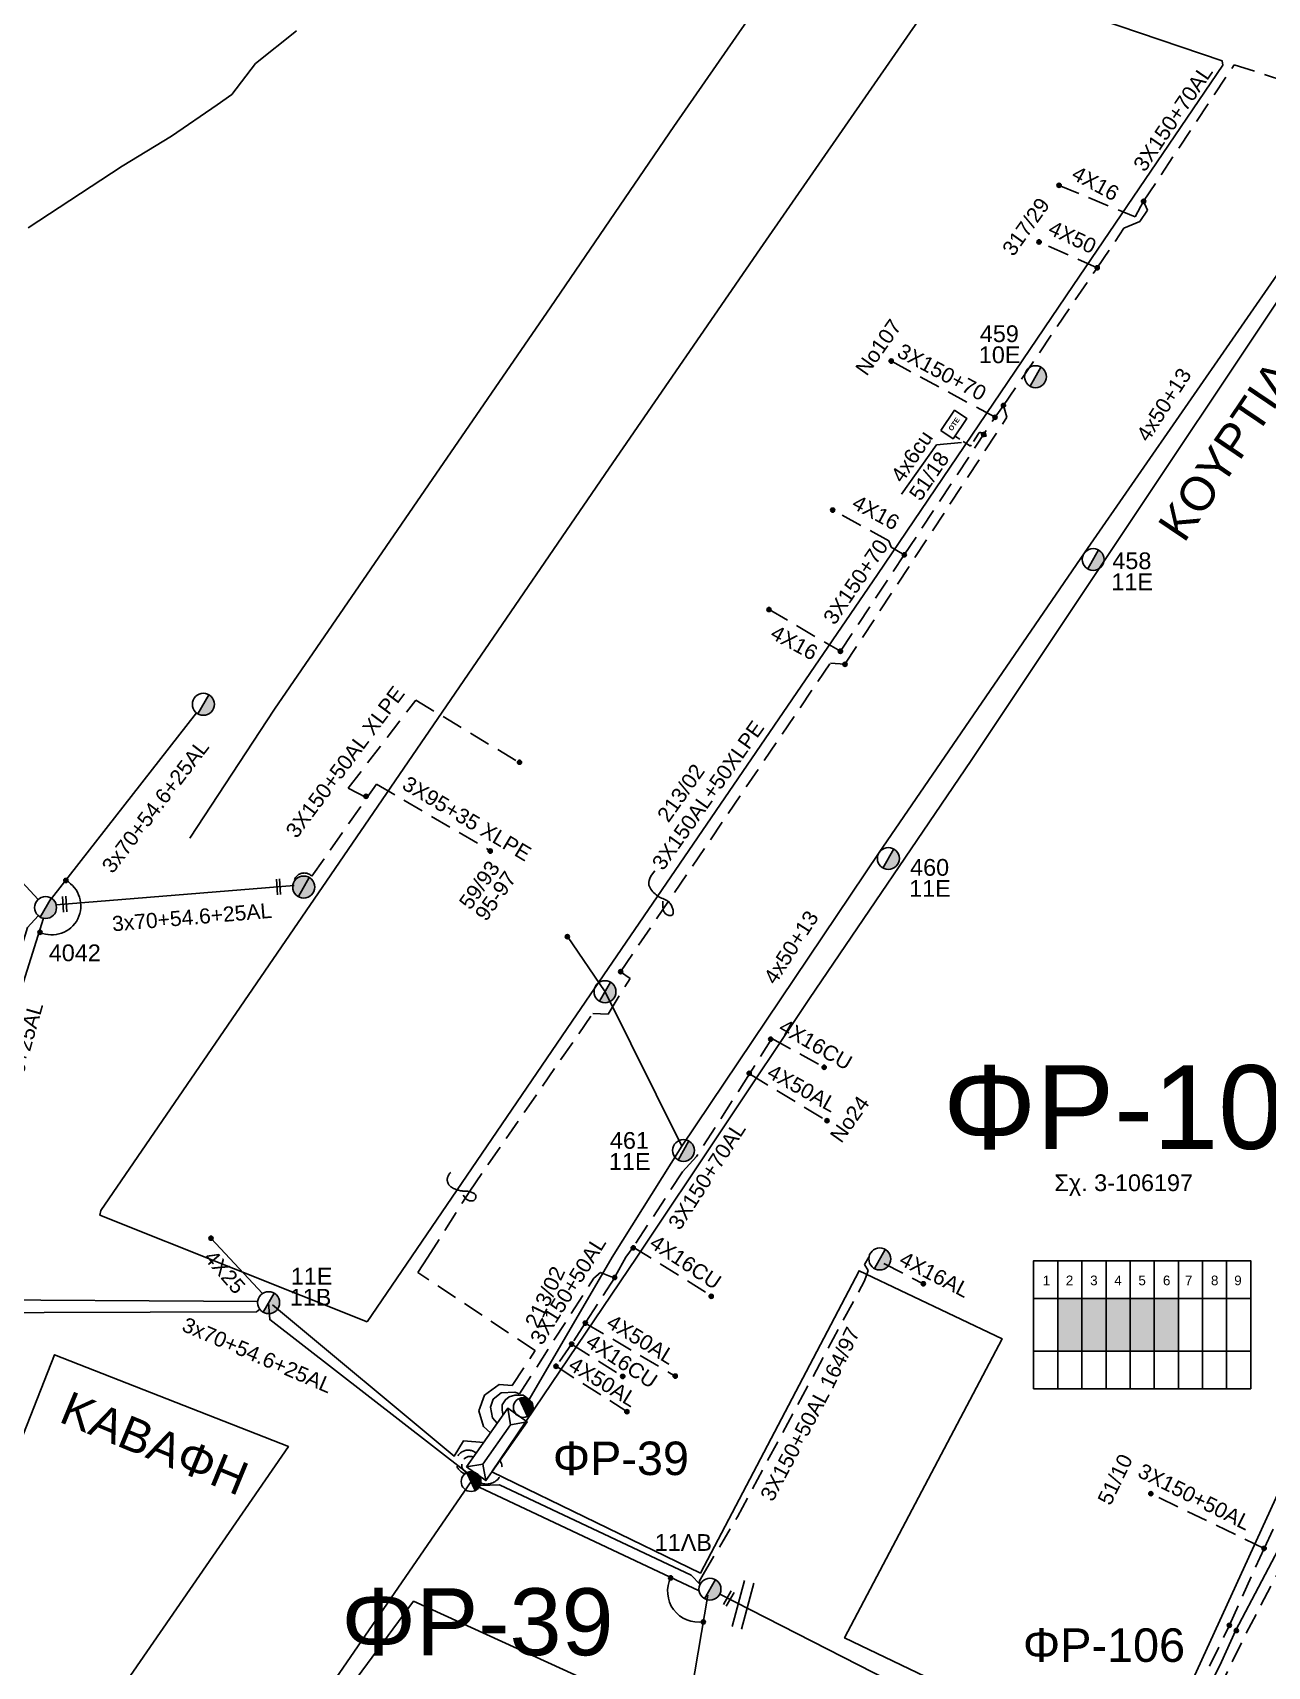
# Model space of a CAD drawing. Header units: millimetres. Extents: x 766 to 1726, y 225 to 629.
# Drawn here: x 989.5 to 1063.2, y 302 to 399.6 of the extents above; entities that cross this region are included whole.
import ezdxf
from ezdxf.enums import TextEntityAlignment as Align

# ---------------------------------------------------------------- set-up
doc = ezdxf.new("R2010")
doc.units = ezdxf.units.MM
doc.linetypes.add('DASHED', pattern=[19.05, 12.7, -6.35])
for name, color, linetype in [('Pillar OTE', 7, 'Continuous'), ('Άγνωστα', 7, 'Continuous'), ('Ασφαλειοκιβώτια Χ.Τ 9 αναχωρήσεων', 7, 'Continuous'), ('Γέφυρες Εναέριου Δικτύου', 7, 'Continuous'), ('Γυμνά εναέρια ΧΤ (3Φ)   4x16CU', 7, 'Continuous'), ('Γυμνά εναέρια ΧΤ (3Φ)   4x50AL', 7, 'Continuous'), ('Γυμνά εναέρια ΧΤ και ΦΟΠ (3Φ)   4x50+16AL', 7, 'Continuous'), ('Εναέρια παροχή ΧΤ 4x16', 7, 'SYN_LINE'), ('Επιγραφές - Σχήματα', 7, 'Continuous'), ('Καλώδια ΧΤ   3x150+50AL', 7, 'DASHED'), ('Καλώδια ΧΤ   3x150+70AL', 7, 'DASHED'), ('Καλώδια ΧΤ   3x150AL+50XLPE', 7, 'DASHED'), ('Καλώδια ΧΤ   3x95+35 XLPE', 7, 'DASHED'), ('Καλώδια ΧΤ   4x25CU', 7, 'DASHED'), ('Καλώδια ΧΤ   4x50AL', 7, 'DASHED'), ('Μηχανική τομή', 7, 'Continuous'), ('Στύλος Ξύλινος', 7, 'Continuous'), ('Στύλος Ξύλινος @ 1', 7, 'Continuous'), ('Στύλος ΦΜ', 7, 'Continuous'), ('Στύλος ΦΜ @ 1', 7, 'Continuous'), ('Συνδέσεις', 7, 'Continuous'), ('Συνεστραμμένα ΧΤ   3x70+54.6+25 AL', 7, 'SYN_LINE'), ('Τομή', 7, 'Continuous'), ('Υποσταθμός εναέριος 2 στύλων', 7, 'Continuous'), ('Υποσταθμός πόλεως', 7, 'Continuous'), ('Υπόβαθρο ΔΕΗ', 7, 'Continuous'), ('Υπόγεια καλώδια Δικτύου ΧΤ και Παρ. ΧΤ - 3X150+70 AL', 7, 'DASHED'), ('Υπόγεια καλώδια Παροχών ΧΤ   4x16AL', 7, 'DASHED'), ('Υπόγεια καλώδια Παροχών ΧΤ   4x16CU', 7, 'DASHED'), ('Υπόγεια καλώδια Παροχών ΧΤ   4x50AL', 7, 'DASHED'), ('Υπόγεια καλώδια Παροχών ΧΤ   4x6', 7, 'DASHED')]:
    doc.layers.add(name, color=color, linetype=linetype)
doc.styles.get("Standard").update_dxf_attribs({"font": 'arial.ttf'})
doc.linetypes.add('SYN_LINE', pattern='A,0.5,-0.0001,["/\\/\\/\\/",Standard,S=0.1,R=0,X=0,Y=-0.05],-0.25', length=0.7501)
doc.dimstyles.new('ISO-25', dxfattribs={"dimtxt": 2.5, "dimasz": 2.5, "dimexe": 1.25, "dimexo": 0.625, "dimtad": 1, "dimtxsty": 'Standard', "dimcen": 2.5, "dimadec": 0, "dimazin": 0, "dimtfac": 1, "dimtmove": 0, "dimatfit": 3, "dimfxl": 1, "dimarcsym": 0})

# ---------------------------------------------------------------- blocks, each defined once
blk = doc.blocks.new('ΥΠΑΡΧΩΝ ΤΣΙΜΕΝΤΕΝΙΟΣ ΣΤΥΛΟΣ')
at = {"layer": 'Στύλος ΦΜ'}
blk.add_hatch(color=256, dxfattribs=at).paths.add_polyline_path([(-1.29, -2.28, 0.574793), (2.62, 0, 0.268822), (1.3, 2.27)])
blk.add_line((-1.29, -2.28), (1.3, 2.27), dxfattribs=at)
blk.add_circle((0, 0), 2.62, dxfattribs=at)
at = {"layer": 'Στύλος ΦΜ', "flags": 4}
for tag, p in [('ΑΡΙΘΜΟΣ', (-4.68, 8.05)), ('ΤΥΠΟΣ', (-4.91, 3.03))]:
    blk.add_attdef(tag, p, '', height=4, dxfattribs=at)
blk = doc.blocks.new('_ΣΥΝΔΕΣΗ')
at = {"layer": 'Συνδέσεις', "linetype": 'SYN_LINE', "ltscale": 40}
blk.add_hatch(color=256, dxfattribs=at).paths.add_polyline_path([(0.5, -0.01, 1), (-0.5, -0.01, 1)])
at = {"layer": 'Συνδέσεις'}
blk.add_circle((0, -0.01), 0.5, dxfattribs=at)
blk = doc.blocks.new('ΥΠΑΡΧΩΝ ΞΥΛΙΝΟΣ ΣΤΥΛΟΣ')
at = {"layer": 'Στύλος Ξύλινος'}
h = blk.add_hatch(color=256, dxfattribs=at)
h.paths.add_polyline_path([(-2.62, 0, 0.270008), (-1.29, -2.28), (1.3, 2.27, 0.576266)])
h.paths.add_polyline_path([(-1.29, -2.28, 0.574793), (2.62, 0, 0.268822), (1.3, 2.27)])
blk.add_line((-1.29, -2.28), (1.3, 2.27), dxfattribs=at)
blk.add_circle((0, 0), 2.62, dxfattribs=at)
at = {"layer": 'Στύλος Ξύλινος', "flags": 4}
for tag, p in [('ΑΡΙΘΜΟΣ', (-4.91, 8.6)), ('ΤΥΠΟΣ', (-4.85, 3.39))]:
    blk.add_attdef(tag, p, '', height=4, dxfattribs=at)
blk = doc.blocks.new('ΜΗΧΑΝΙΚΗ ΤΟΜΗ')
at = {"layer": 'Μηχανική τομή', "ltscale": 40}
for p, q in [((-1.89, 0.78), (1.89, 0.78)), ((1.89, 0), (-1.89, 0))]:
    blk.add_line(p, q, dxfattribs=at)
blk = doc.blocks.new('ΥΠΟΣΤΑΘΜΟΣ ΕΝΑΕΡΙΟΣ ΕΠΙ 2 ΣΤΥΛΩΝ')
at = {"layer": 'Υποσταθμός εναέριος 2 στύλων', "linetype": 'Continuous'}
for points in [[(-11.97, -2.11, 0.574793), (-8.45, -0.07, 0.268822), (-9.64, 1.98)], [(9.68, -2.15, 0.574793), (13.19, -0.1, 0.268822), (12.01, 1.95)]]:
    blk.add_hatch(color=256, dxfattribs=at).paths.add_polyline_path(points)
for p, q in [((-11.97, -2.11), (-9.64, 1.98)), ((9.68, -2.15), (12.01, 1.95))]:
    blk.add_line(p, q, dxfattribs=at)
for centre in [(-10.81, -0.07), (10.84, -0.1)]:
    blk.add_circle(centre, 2.36, dxfattribs=at)
at = {"layer": 'Υποσταθμός πόλεως', "linetype": 'Continuous', "ltscale": 40}
blk.add_lwpolyline([(-8.57, 2.82), (8.57, 2.82), (8.57, -2.82), (-8.57, -2.82)], close=True, dxfattribs=at)
for points in [[(-5.75, 0), (-8.57, 2.82)], [(-8.57, -2.82), (-5.75, 0)], [(-5.75, 0), (5.75, 0)], [(5.75, 0), (8.57, 2.82)], [(8.57, -2.82), (5.75, 0)]]:
    blk.add_lwpolyline(points, dxfattribs=at)
at = {"layer": 'Υποσταθμός εναέριος 2 στύλων', "ltscale": 40, "flags": 1}
for tag, p in [('ΜΕΤΑΣΧΗΜΑΤΙΣΜΟΣ', (14.09, 2.51)), ('ΙΣΧΥΣ', (14.07, -0.28)), ('ΑΡΙΘΜΟΣ', (14.19, -3))]:
    blk.add_attdef(tag, p, '', height=1.8, dxfattribs=at)
blk = doc.blocks.new('ΑΣΦΑΛΕΙΟΚΙΒΩΤΙΟ ΥΠΟΣΤΑΘΜΟΥ 9A ΑΝΑΧΩΡΗΣΕΩΝ')
at = {"layer": 'Ασφαλειοκιβώτια Χ.Τ 9 αναχωρήσεων', "ltscale": 40}
for p, q in [((0, 0), (0, 11.95)), ((2.25, 0), (2.25, 11.95)), ((4.5, 0), (4.5, 11.95)), ((6.75, 0), (6.75, 11.95)), ((9, 0), (9, 11.95)), ((11.25, 0), (11.25, 11.95)), ((13.5, 0), (13.5, 11.95)), ((15.75, 0), (15.75, 11.95)), ((18, 0), (18, 11.95)), ((0, 8.43), (20.25, 8.43)), ((0, 3.52), (20.25, 3.52))]:
    blk.add_line(p, q, dxfattribs=at)
at = {"layer": 'Ασφαλειοκιβώτια Χ.Τ 9 αναχωρήσεων'}
blk.add_lwpolyline([(20.25, 0), (20.25, 11.95), (0, 11.95), (0, 0)], close=True, dxfattribs=at)
for s, p in [('1', (0.85, 9.66)), ('2', (3, 9.66)), ('3', (5.27, 9.66)), ('4', (7.52, 9.66)), ('5', (9.77, 9.66)), ('6', (12.06, 9.66)), ('7', (14.12, 9.66)), ('8', (16.54, 9.66)), ('9', (18.71, 9.66))]:
    blk.add_text(s, height=0.9, dxfattribs=at).set_placement(p)
at = {"layer": 'Ασφαλειοκιβώτια Χ.Τ 9 αναχωρήσεων', "ltscale": 40}
for tag, height, p in [('ΟΝΟΜΑ', 1.25, (9.4, 14.06)), ('ΚΕΙΜΕΝΟ 1', 0.5, (1.19, 1.43)), ('ΚΕΙΜΕΝΟ 2', 0.5, (3.37, 1.43)), ('ΚΕΙΜΕΝΟ 3', 0.5, (5.67, 1.43)), ('ΚΕΙΜΕΝΟ 4', 0.5, (7.91, 1.43)), ('ΚΕΙΜΕΝΟ 5', 0.5, (10.12, 1.43)), ('ΚΕΙΜΕΝΟ 6', 0.5, (12.35, 1.43)), ('ΚΕΙΜΕΝΟ 7', 0.5, (14.62, 1.43)), ('ΚΕΙΜΕΝΟ 8', 0.5, (16.8, 1.43)), ('ΚΕΙΜΕΝΟ 9', 0.5, (19.09, 1.43)), ('ΣΧ', 0.5, (9.15, -0.43))]:
    blk.add_attdef(tag, text='', height=height, dxfattribs=at).set_placement(p, align=Align.MIDDLE_CENTER)
blk = doc.blocks.new('ΤΟΜΗ')
at = {"layer": 'Τομή', "ltscale": 40}
for p, q in [((-5.68, 0), (5.68, 0)), ((5.68, -2.33), (-5.68, -2.33))]:
    blk.add_line(p, q, dxfattribs=at)
blk = doc.blocks.new('TSONTA XT1')
at = {"ltscale": 40}
h = blk.add_hatch(color=256, dxfattribs=at)
h.dxf.hatch_style = 1
h.paths.add_polyline_path([(595.96, 2487.66), (597.07, 2488.77), (595.96, 2489.87), (594.85, 2488.77)])
blk.add_lwpolyline([(594.85, 2488.77), (595.96, 2489.87), (597.07, 2488.77), (595.96, 2487.66)], close=True, dxfattribs=at)
blk = doc.blocks.new('PILLAR ΟΤΕ')
at = {"layer": 'Pillar OTE', "ltscale": 40}
blk.add_lwpolyline([(-3.31, 2.02), (3.39, 2.02), (3.39, -1.99), (-3.31, -1.99)], close=True, dxfattribs=at)
at = {"layer": 'Pillar OTE', "insert": (-1.81, 0.71), "char_height": 1.3575, "width": 109.961, "attachment_point": 1}
blk.add_mtext('{\\fArial|b1|i0|c161|p34;OTE}', dxfattribs=at)

msp = doc.modelspace()

# ---------------------------------------------------------------- hatches: boundary and pattern name
at = {"layer": 'Υπόγεια καλώδια Παροχών ΧΤ   4x6', "linetype": 'DASHED', "ltscale": 0.2}
h = msp.add_hatch(color=30, dxfattribs=at)
h.dxf.hatch_style = 1
h.paths.add_polyline_path([(1052.142, 323.982), (1050.702, 323.982), (1050.702, 320.838), (1052.142, 320.838)])
h = msp.add_hatch(color=62, dxfattribs=at)
h.dxf.hatch_style = 1
h.paths.add_polyline_path([(1053.582, 323.982), (1052.142, 323.982), (1052.142, 320.838), (1053.582, 320.838)])
h = msp.add_hatch(color=85, dxfattribs=at)
h.dxf.hatch_style = 1
h.paths.add_polyline_path([(1055.022, 323.982), (1053.582, 323.982), (1053.582, 320.838), (1055.022, 320.838)])
h = msp.add_hatch(color=6, dxfattribs=at)
h.dxf.hatch_style = 1
h.paths.add_polyline_path([(1056.462, 323.982), (1055.022, 323.982), (1055.022, 320.838), (1056.462, 320.838)])
h = msp.add_hatch(color=173, dxfattribs=at)
h.dxf.hatch_style = 1
h.paths.add_polyline_path([(1057.902, 323.982), (1056.462, 323.982), (1056.462, 320.838), (1057.902, 320.838)])

# ---------------------------------------------------------------- linework, layer by layer
at = {"layer": 'Άγνωστα', "color": 2, "linetype": 'SYN_LINE', "ltscale": 5}
msp.add_lwpolyline([(1023.668, 342.289), (1021.437, 345.582)], dxfattribs=at)
at = {"layer": 'Άγνωστα', "color": 85}
msp.add_lwpolyline([(1056.343, 293.92), (1056.343, 293.92), (1056.343, 293.92), (1056.343, 293.92), (1060.47, 302.282), (1061.317, 304.132), (1061.317, 304.132), (1061.317, 304.132), (1069.175, 319.051), (1072.42, 326.433), (1074.217, 330.421), (1079.677, 342.662)], dxfattribs=at)
at = {"layer": 'Άγνωστα', "color": 2, "linetype": 'SYN_LINE', "ltscale": 10}
msp.add_lwpolyline([(1028.252, 333.077), (1023.668, 342.289)], dxfattribs=at)
at = {"layer": 'Άγνωστα'}
msp.add_lwpolyline([(1015.198, 330.148), (1015.27, 330.035), (1015.346, 329.948), (1015.424, 329.882), (1015.502, 329.837), (1015.579, 329.81), (1015.652, 329.798), (1015.72, 329.798), (1015.779, 329.81), (1015.829, 329.829), (1015.869, 329.855), (1015.901, 329.886), (1015.925, 329.921), (1015.943, 329.958), (1015.954, 329.996), (1015.96, 330.034), (1015.961, 330.07), (1015.958, 330.103), (1015.951, 330.133), (1015.94, 330.161), (1015.924, 330.187), (1015.903, 330.21), (1015.877, 330.232), (1015.846, 330.253), (1015.81, 330.272), (1015.768, 330.291), (1015.722, 330.309), (1015.672, 330.325), (1015.62, 330.341), (1015.568, 330.354), (1015.517, 330.366), (1015.467, 330.375), (1015.42, 330.382), (1015.377, 330.386), (1015.337, 330.388), (1015.3, 330.389), (1015.262, 330.389), (1015.224, 330.39), (1015.184, 330.391), (1015.141, 330.394), (1015.094, 330.4), (1015.041, 330.408), (1014.983, 330.42), (1014.923, 330.434), (1014.86, 330.451), (1014.796, 330.471), (1014.733, 330.494), (1014.672, 330.52), (1014.613, 330.548), (1014.559, 330.579), (1014.509, 330.613), (1014.462, 330.648), (1014.421, 330.685), (1014.383, 330.724), (1014.351, 330.764), (1014.323, 330.806), (1014.299, 330.848), (1014.28, 330.891), (1014.266, 330.934), (1014.257, 330.977), (1014.251, 331.021), (1014.25, 331.065), (1014.252, 331.11), (1014.258, 331.154), (1014.267, 331.198), (1014.279, 331.243), (1014.295, 331.286), (1014.314, 331.328), (1014.336, 331.367), (1014.361, 331.404), (1014.391, 331.438), (1014.423, 331.467), (1014.46, 331.492)], dxfattribs=at)
at = {"layer": 'Γέφυρες Εναέριου Δικτύου'}
msp.add_arc((990.636, 347.418), 1.733, 245.88167, 60.96024, dxfattribs=at)
at = {"layer": 'Γυμνά εναέρια ΧΤ (3Φ)   4x16CU', "color": 2, "linetype": 'DASHED', "ltscale": 0.1}
msp.add_lwpolyline([(1033.62, 339.493), (1036.772, 337.768)], dxfattribs=at)
at = {"layer": 'Γυμνά εναέρια ΧΤ (3Φ)   4x50AL', "color": 27}
for points in [[(1070.339, 394.531), (1052.293, 368.495), (1040.042, 350.608)], [(1019.134, 317.942), (1024.086, 326.433), (1028.252, 333.077), (1040.042, 350.608), (1040.042, 350.608)], [(1019.134, 317.942), (1018.774, 318.201), (1018.288, 318.201), (1017.954, 318.11), (1017.726, 317.928), (1017.529, 317.625), (1017.529, 317.306), (1017.574, 317.093), (1017.592, 317.037)]]:
    msp.add_lwpolyline(points, dxfattribs=at)
at = {"layer": 'Γυμνά εναέρια ΧΤ (3Φ)   4x50AL', "color": 1}
msp.add_lwpolyline([(1029.813, 306.254), (1025.397, 280.208), (1020.298, 260.933)], dxfattribs=at)
at = {"layer": 'Γυμνά εναέρια ΧΤ και ΦΟΠ (3Φ)   4x50+16AL', "color": 62, "ltscale": 10}
msp.add_lwpolyline([(989.82, 347.795), (968.959, 370.342)], dxfattribs=at)
at = {"layer": 'Γυμνά εναέρια ΧΤ και ΦΟΠ (3Φ)   4x50+16AL', "color": 30}
msp.add_lwpolyline([(1015.67, 313.043), (999.996, 290.245)], dxfattribs=at)
at = {"layer": 'Εναέρια παροχή ΧΤ 4x16', "color": 6, "linetype": 'DASHED', "ltscale": 0.1}
for points in [[(1050.78, 390.435), (1055.317, 388.555)], [(1041.538, 368.378), (1040.756, 368.833), (1040.605, 369.204), (1037.264, 371.048)], [(1033.461, 365.109), (1037.723, 362.621)]]:
    msp.add_lwpolyline(points, dxfattribs=at)
at = {"layer": 'Επιγραφές - Σχήματα'}
msp.add_lwpolyline([(1027.124, 347.687), (1027.116, 347.499), (1027.12, 347.345), (1027.135, 347.222), (1027.16, 347.124), (1027.193, 347.049), (1027.233, 346.991), (1027.278, 346.947), (1027.327, 346.913), (1027.378, 346.886), (1027.431, 346.865), (1027.484, 346.85), (1027.535, 346.842), (1027.583, 346.841), (1027.627, 346.848), (1027.665, 346.862), (1027.697, 346.884), (1027.72, 346.914), (1027.736, 346.951), (1027.745, 346.995), (1027.747, 347.043), (1027.744, 347.096), (1027.736, 347.152), (1027.723, 347.21), (1027.707, 347.269), (1027.687, 347.328), (1027.664, 347.387), (1027.636, 347.444), (1027.604, 347.5), (1027.566, 347.554), (1027.523, 347.605), (1027.473, 347.653), (1027.416, 347.698), (1027.352, 347.738), (1027.282, 347.776), (1027.208, 347.811), (1027.129, 347.847), (1027.048, 347.883), (1026.966, 347.922), (1026.885, 347.965), (1026.805, 348.012), (1026.727, 348.066), (1026.653, 348.125), (1026.584, 348.189), (1026.519, 348.257), (1026.46, 348.33), (1026.407, 348.406), (1026.361, 348.485), (1026.323, 348.566), (1026.294, 348.649), (1026.277, 348.737), (1026.276, 348.831), (1026.296, 348.936), (1026.338, 349.053), (1026.409, 349.184), (1026.51, 349.334), (1026.647, 349.504)], dxfattribs=at)
at = {"layer": 'Καλώδια ΧΤ   3x150+50AL', "color": 1, "ltscale": 0.1}
msp.add_lwpolyline([(1029.343, 306.903), (1029.28, 307.069), (1029.522, 307.5), (1031.57, 310.939), (1039.167, 325.036), (1039.379, 325.637), (1039.167, 325.996), (1039.426, 326.439)], dxfattribs=at)
at = {"layer": 'Καλώδια ΧΤ   3x150+50AL', "color": 2, "ltscale": 0.1}
msp.add_lwpolyline([(1017.233, 316.525), (1016.945, 316.857), (1016.821, 317.49), (1016.996, 317.955), (1017.47, 318.339), (1018.276, 318.39), (1018.558, 318.275), (1023.01, 325.197), (1023.403, 325.522), (1024.003, 325.279), (1024.246, 325.23)], dxfattribs=at)
at = {"layer": 'Καλώδια ΧΤ   3x150+50AL', "color": 85, "ltscale": 0.1}
msp.add_lwpolyline([(1063.02, 309.053), (1056.259, 312.326)], dxfattribs=at)
at = {"layer": 'Καλώδια ΧΤ   3x150+70AL', "color": 6, "ltscale": 0.1}
for points in [[(1055.317, 388.555), (1055.825, 389.485), (1061.237, 397.635), (1069.303, 395.015), (1070.038, 394.97)], [(1037.723, 362.621), (1041.538, 368.378), (1046.956, 376.586), (1047.457, 377.292), (1053.058, 385.515), (1054.653, 387.869), (1055.603, 388.279), (1056.06, 388.946), (1055.825, 389.485)], [(1046.956, 376.586), (1040.755, 379.945)]]:
    msp.add_lwpolyline(points, dxfattribs=at)
at = {"layer": 'Καλώδια ΧΤ   3x150AL+50XLPE', "color": 6, "ltscale": 0.1}
for points in [[(1024.602, 343.487), (1037.129, 361.913), (1037.994, 361.84), (1047.67, 376.6), (1047.457, 377.292)], [(1016.828, 315.947), (1016.42, 316.333), (1016.141, 317.264), (1016.469, 318.2), (1017.344, 318.845), (1018.124, 318.776), (1019.5, 320.862), (1012.491, 325.523), (1013.081, 326.433), (1015.589, 330.391), (1022.945, 340.999), (1023.852, 340.957), (1025.175, 343.084), (1024.602, 343.487)]]:
    msp.add_lwpolyline(points, dxfattribs=at)
at = {"layer": 'Καλώδια ΧΤ   3x150AL+50XLPE', "color": 173, "ltscale": 0.1}
msp.add_lwpolyline([(1009.447, 353.871), (1008.332, 354.441), (1012.368, 359.698), (1018.579, 355.957)], dxfattribs=at)
msp.add_lwpolyline([(1005.101, 348.627, -0.752829), (1006.16, 349.19), (1010.017, 354.682)], format="xyb", dxfattribs=at)
at = {"layer": 'Καλώδια ΧΤ   3x150AL+50XLPE', "color": 30, "linetype": 'DASHED', "ltscale": 0.1}
msp.add_lwpolyline([(1053.674, 297.478), (1052.97, 296.057), (1055.476, 294.857, -0.477419), (1056.408, 295.172), (1060.946, 304.461), (1063.02, 309.053), (1067.575, 318.901, -0.4609), (1068.3, 320.468), (1071.457, 327.293), (1071.457, 327.293), (1072.708, 329.967, -0.613582), (1073.659, 332), (1081.185, 348.077), (1073.475, 351.74)], format="xyb", dxfattribs=at)
at = {"layer": 'Καλώδια ΧΤ   3x150AL+50XLPE', "color": 62, "linetype": 'DASHED', "ltscale": 0.1}
msp.add_arc((1015.494, 314.208), 0.715, 47.4696, 255.75497, dxfattribs=at)
at = {"layer": 'Καλώδια ΧΤ   3x150AL+50XLPE', "color": 30, "linetype": 'DASHED', "ltscale": 0.05}
msp.add_arc((1015.614, 314.042), 0.504, 66.47915, 247.47158, dxfattribs=at)
at = {"layer": 'Καλώδια ΧΤ   3x150AL+50XLPE', "color": 1, "linetype": 'DASHED', "ltscale": 0.1}
msp.add_arc((1016.595, 313.827), 0.931, 248.48808, 31.92728, dxfattribs=at)
at = {"layer": 'Καλώδια ΧΤ   3x95+35 XLPE', "color": 173, "ltscale": 0.1}
msp.add_lwpolyline([(1010.017, 354.682), (1016.835, 350.703)], dxfattribs=at)
at = {"layer": 'Καλώδια ΧΤ   4x25CU', "color": 5, "linetype": 'SYN_LINE', "ltscale": 5}
msp.add_lwpolyline([(1003.223, 324.273), (1000.146, 327.56)], dxfattribs=at)
at = {"layer": 'Καλώδια ΧΤ   4x25CU', "color": 5, "linetype": 'SYN_LINE', "ltscale": 10}
msp.add_lwpolyline([(1016.434, 315.385), (1015.21, 315.471), (1014.659, 314.559), (1003.82, 323.592)], dxfattribs=at)
at = {"layer": 'Καλώδια ΧΤ   4x50AL', "color": 2, "linetype": 'DASHED', "ltscale": 0.1}
msp.add_lwpolyline([(1032.299, 337.378), (1036.938, 334.573)], dxfattribs=at)
at = {"layer": 'Συνεστραμμένα ΧΤ   3x70+54.6+25 AL', "color": 173, "ltscale": 10}
for points in [[(990.625, 347.861), (999.283, 358.937)], [(990.898, 347.477), (1005.101, 348.627)], [(983.177, 324.565), (990.131, 346.674)], [(983.465, 323.923), (1002.931, 323.79)]]:
    msp.add_lwpolyline(points, dxfattribs=at)
at = {"layer": 'Συνεστραμμένα ΧΤ   3x70+54.6+25 AL', "color": 62, "ltscale": 10}
for points in [[(989.824, 346.831), (989.188, 346.134), (983.16, 326.433), (982.624, 324.854), (982.774, 324.515)], [(983.252, 323.754), (983.821, 323.126), (1002.858, 323.171), (1003.063, 323.328)], [(1003.582, 323.726), (1003.653, 322.712), (1015.42, 313.576)], [(1015.42, 313.576), (1015.42, 313.576)]]:
    msp.add_lwpolyline(points, dxfattribs=at)
msp.add_lwpolyline([(1015.42, 313.576), (1015.42, 313.576)], close=True, dxfattribs=at)
at = {"layer": 'Συνεστραμμένα ΧΤ   3x70+54.6+25 AL', "color": 1, "ltscale": 10}
for points in [[(1016.152, 312.705), (1016.152, 312.705), (1029.287, 306.517)], [(1016.213, 312.814), (1017.369, 312.844), (1028.814, 307.453), (1029.343, 306.903)]]:
    msp.add_lwpolyline(points, dxfattribs=at)
at = {"layer": 'Συνεστραμμένα ΧΤ   3x70+54.6+25 AL', "color": 85, "ltscale": 10}
msp.add_lwpolyline([(1030.517, 306.327), (1045.217, 298.811), (1055.132, 294.242)], dxfattribs=at)
at = {"layer": 'Υπόβαθρο ΔΕΗ'}
for points in [[(1085.68, 521.809), (1107.748, 510.499), (1048.597, 424.322), (1043.719, 417.142), (1039.202, 410.622), (1034.015, 402.946), (1027.769, 393.957), (1020.439, 383.191), (1013.134, 372.545), (1003.931, 359.163), (998.885, 351.464)], [(1045.949, 299.89), (1055.966, 295.093), (1070.319, 326.433), (1080.057, 347.474), (1085.206, 358.624), (1097.41, 385.178), (1091.944, 387.085), (1070.823, 394.181), (1068.265, 390.171), (1056.039, 371.85), (1045.53, 356.091), (1035.872, 341.878), (1025.564, 326.433), (1016.917, 313.625), (1029.368, 307.576), (1038.839, 325.635), (1047.377, 321.57), (1037.972, 303.711), (1045.681, 300.019)], [(981.15, 280.922), (1004.764, 315.129), (990.803, 320.618), (976.193, 283.426), (981.15, 280.922)], [(1015.303, 269.303), (1023.693, 300.668), (1012.239, 305.903), (1001.534, 291.393), (997.111, 274.547), (1015.303, 269.303)]]:
    msp.add_lwpolyline(points, dxfattribs=at)
msp.add_lwpolyline([(1009.467, 322.579), (993.509, 328.95), (993.554, 329.223), (1007.032, 348.89), (1014.979, 360.5), (1023.909, 373.557), (1032.94, 386.646), (1044.468, 403.313), (1060.519, 397.865), (1060.566, 397.608), (1051.626, 384.45), (1039.936, 367.193), (1021.959, 340.902), (1009.467, 322.579)], close=True, dxfattribs=at)
at = {"layer": 'Υπόβαθρο ΔΕΗ', "linetype": 'Continuous', "ltscale": 2}
msp.add_lwpolyline([(989.224, 387.891), (994.837, 391.583), (997.791, 393.369), (1000.512, 395.242), (1001.386, 395.866), (1002.803, 397.716), (1005.249, 399.658)], dxfattribs=at)
at = {"layer": 'Υπόβαθρο ΔΕΗ'}
msp.add_arc((1029.239, 306.489), 1.835, 153.32846, 279.65062, dxfattribs=at)
at = {"layer": 'Υπόγεια καλώδια Δικτύου ΧΤ και Παρ. ΧΤ - 3X150+70 AL', "color": 2, "ltscale": 0.1}
msp.add_lwpolyline([(1033.62, 339.493), (1032.299, 337.378), (1029.126, 332.45), (1028.293, 331.535), (1025.354, 327.045), (1024.91, 326.433), (1024.246, 325.23), (1022.489, 322.507), (1021.673, 321.252), (1020.743, 319.932)], dxfattribs=at)
at = {"layer": 'Υπόγεια καλώδια Παροχών ΧΤ   4x16AL', "color": 1, "ltscale": 0.1}
msp.add_lwpolyline([(1040.319, 326.059), (1042.674, 324.856)], dxfattribs=at)
at = {"layer": 'Υπόγεια καλώδια Παροχών ΧΤ   4x16CU', "color": 2, "ltscale": 0.1}
for points in [[(1025.354, 327.045), (1029.94, 324.187)], [(1021.673, 321.252), (1024.727, 319.321)]]:
    msp.add_lwpolyline(points, dxfattribs=at)
at = {"layer": 'Υπόγεια καλώδια Παροχών ΧΤ   4x50AL', "color": 6, "ltscale": 0.1}
msp.add_lwpolyline([(1053.058, 385.515), (1049.585, 387.06)], dxfattribs=at)
at = {"layer": 'Υπόγεια καλώδια Παροχών ΧΤ   4x50AL', "color": 2, "ltscale": 0.1}
for points in [[(1022.489, 322.507), (1027.858, 319.343)], [(1020.743, 319.932), (1024.972, 317.219)]]:
    msp.add_lwpolyline(points, dxfattribs=at)
at = {"layer": 'Υπόγεια καλώδια Παροχών ΧΤ   4x6', "color": 6, "linetype": 'DASHED', "ltscale": 0.04}
msp.add_lwpolyline([(1046.136, 375.658, 0.589028), (1045.954, 375.571), (1045.481, 374.856), (1044.603, 375.435)], format="xyb", dxfattribs=at)
at = {"layer": 'Υπόγεια καλώδια Παροχών ΧΤ   4x6', "color": 173, "linetype": 'DASHED', "ltscale": 0.1}
msp.add_lwpolyline([(1052.373, 297.636), (1051.037, 294.864), (1054.161, 293.424, 0.680316), (1056.943, 293.72), (1061.949, 303.986), (1069.794, 318.902), (1074.79, 330.167), (1080.095, 342.058, 0.540626), (1080.442, 342.835)], format="xyb", dxfattribs=at)

# ---------------------------------------------------------------- block references
at = {"layer": 'Pillar OTE', "xscale": 0.2185721375820113, "yscale": 0.2185721375820113, "zscale": 0.2185721375820113, "rotation": 56}
msp.add_blockref('PILLAR ΟΤΕ', (1044.496, 376.149), dxfattribs=at)
at = {"layer": 'Ασφαλειοκιβώτια Χ.Τ 9 αναχωρήσεων', "xscale": 0.6400000000000148, "yscale": 0.6400000000000148, "zscale": 0.6400000000000148}
msp.add_blockref('ΑΣΦΑΛΕΙΟΚΙΒΩΤΙΟ ΥΠΟΣΤΑΘΜΟΥ 9A ΑΝΑΧΩΡΗΣΕΩΝ', (1049.262, 318.584), dxfattribs=at)
at = {"layer": 'Μηχανική τομή'}
for p, xscale, yscale, zscale, rotation in [((1004.075, 348.544), 0.2499999999999535, 0.2499999999999535, 0.2499999999999535, 273.6871645845077), ((991.303, 347.51), 0.2499999999999535, 0.2499999999999535, 0.2499999999999535, 273.6871645845077), ((1030.971, 306.104), 0.2500000000000097, 0.2500000000000097, 0.2500000000000097, 239.8792955210928)]:
    msp.add_blockref('ΜΗΧΑΝΙΚΗ ΤΟΜΗ', p, dxfattribs=dict(at, xscale=xscale, yscale=yscale, zscale=zscale, rotation=rotation))
at = {"layer": 'Στύλος Ξύλινος @ 1', "ltscale": 40, "xscale": 0.25, "yscale": 0.25, "zscale": 0.25}
msp.add_blockref('ΥΠΑΡΧΩΝ ΞΥΛΙΝΟΣ ΣΤΥΛΟΣ', (1005.679, 348.538), dxfattribs=at)
at = {"layer": 'Στύλος ΦΜ @ 1', "ltscale": 40}
ref = msp.add_blockref('ΥΠΑΡΧΩΝ ΤΣΙΜΕΝΤΕΝΙΟΣ ΣΤΥΛΟΣ', (1049.37, 379.01), dxfattribs=dict(at, xscale=0.25, yscale=0.25, zscale=0.25))
ref.add_attrib('ΤΥΠΟΣ', '10E', (1045.988, 379.82), dxfattribs={"layer": 'Στύλος ΦΜ', "height": 1, "flags": 4})
ref.add_attrib('ΑΡΙΘΜΟΣ', '459', (1046.047, 381.077), dxfattribs={"layer": 'Στύλος ΦΜ', "height": 1, "flags": 4})
ref = msp.add_blockref('ΥΠΑΡΧΩΝ ΤΣΙΜΕΝΤΕΝΙΟΣ ΣΤΥΛΟΣ', (1052.813, 368.099), dxfattribs=dict(at, xscale=0.25, yscale=0.25, zscale=0.25))
ref.add_attrib('ΤΥΠΟΣ', '11E', (1053.901, 366.263), dxfattribs={"layer": 'Στύλος ΦΜ', "height": 1, "flags": 4})
ref.add_attrib('ΑΡΙΘΜΟΣ', '458', (1053.96, 367.52), dxfattribs={"layer": 'Στύλος ΦΜ', "height": 1, "flags": 4})
at = {"layer": 'Στύλος ΦΜ @ 1', "ltscale": 40, "xscale": 0.25, "yscale": 0.25, "zscale": 0.25}
for p in [(999.686, 359.452), (1023.668, 342.289), (1040.073, 326.337)]:
    msp.add_blockref('ΥΠΑΡΧΩΝ ΤΣΙΜΕΝΤΕΝΙΟΣ ΣΤΥΛΟΣ', p, dxfattribs=at)
at = {"layer": 'Στύλος ΦΜ @ 1', "ltscale": 40}
ref = msp.add_blockref('ΥΠΑΡΧΩΝ ΤΣΙΜΕΝΤΕΝΙΟΣ ΣΤΥΛΟΣ', (1040.587, 350.246), dxfattribs=dict(at, xscale=0.25, yscale=0.25, zscale=0.25))
ref.add_attrib('ΤΥΠΟΣ', '11E', (1041.825, 347.958), dxfattribs={"layer": 'Στύλος ΦΜ', "height": 1, "flags": 4})
ref.add_attrib('ΑΡΙΘΜΟΣ', '460', (1041.884, 349.215), dxfattribs={"layer": 'Στύλος ΦΜ', "height": 1, "flags": 4})
ref = msp.add_blockref('ΥΠΑΡΧΩΝ ΤΣΙΜΕΝΤΕΝΙΟΣ ΣΤΥΛΟΣ', (990.265, 347.315), dxfattribs=dict(at, xscale=0.25, yscale=0.25, zscale=0.25))
ref.add_attrib('ΤΥΠΟΣ', '4042', (990.455, 344.112), dxfattribs={"layer": 'Στύλος ΦΜ', "height": 1, "flags": 4})
ref = msp.add_blockref('ΥΠΑΡΧΩΝ ΤΣΙΜΕΝΤΕΝΙΟΣ ΣΤΥΛΟΣ', (1028.353, 332.813), dxfattribs=dict(at, xscale=0.25, yscale=0.25, zscale=0.25))
ref.add_attrib('ΤΥΠΟΣ', '11E', (1023.901, 331.655), dxfattribs={"layer": 'Στύλος ΦΜ', "height": 1, "flags": 4})
ref.add_attrib('ΑΡΙΘΜΟΣ', '461', (1023.96, 332.912), dxfattribs={"layer": 'Στύλος ΦΜ', "height": 1, "flags": 4})
ref = msp.add_blockref('ΥΠΑΡΧΩΝ ΤΣΙΜΕΝΤΕΝΙΟΣ ΣΤΥΛΟΣ', (1003.582, 323.726), dxfattribs=dict(at, xscale=0.25, yscale=0.25, zscale=0.25))
ref.add_attrib('ΤΥΠΟΣ', '11B', (1004.844, 323.548), dxfattribs={"layer": 'Στύλος ΦΜ', "height": 1, "flags": 4})
ref.add_attrib('ΑΡΙΘΜΟΣ', '11E', (1004.903, 324.805), dxfattribs={"layer": 'Στύλος ΦΜ', "height": 1, "flags": 4})
ref = msp.add_blockref('ΥΠΑΡΧΩΝ ΤΣΙΜΕΝΤΕΝΙΟΣ ΣΤΥΛΟΣ', (1029.933, 306.621), dxfattribs=dict(at, xscale=0.25, yscale=0.25, zscale=0.25))
ref.add_attrib('ΤΥΠΟΣ', '11ΛB', (1026.631, 308.906), dxfattribs={"layer": 'Στύλος ΦΜ', "height": 1, "flags": 4})
at = {"layer": 'Συνδέσεις', "xscale": 0.25, "yscale": 0.25, "zscale": 0.25}
for p in [(1050.78, 390.435), (1055.825, 389.485), (1049.585, 387.06), (1053.058, 385.515), (1040.755, 379.945), (1046.956, 376.586), (1047.457, 377.292), (1037.264, 371.048), (1041.538, 368.378), (1033.461, 365.109), (1037.723, 362.621), (1037.994, 361.84), (1018.561, 355.996), (1009.403, 353.961), (1016.813, 350.69), (991.478, 348.937), (989.928, 345.839), (1021.42, 345.577), (1024.602, 343.487), (1033.564, 339.461), (1032.277, 337.419), (1036.754, 337.783), (1036.922, 334.594), (1000.145, 327.577), (1025.353, 327.001), (1024.246, 325.23), (1042.674, 324.856), (1030.01, 324.107), (1022.489, 322.507), (1021.673, 321.252), (1020.743, 319.932), (1024.727, 319.321), (1027.858, 319.343), (1024.972, 317.219), (1056.259, 312.326), (1063.02, 309.053), (1027.59, 307.295), (1029.537, 304.661), (1060.947, 304.464), (1061.362, 304.151)]:
    msp.add_blockref('_ΣΥΝΔΕΣΗ', p, dxfattribs=at)
at = {"layer": 'Συνδέσεις', "xscale": 0.1556280776516104, "yscale": 0.1556280776516104, "zscale": 0.1556280776516104, "rotation": 56.571004932619}
msp.add_blockref('TSONTA XT1', (1318.432, 84.781), dxfattribs=at)
at = {"layer": 'Τομή', "xscale": 0.2499999999999633, "yscale": 0.2499999999999633, "zscale": 0.2499999999999633, "rotation": 74.77191822583025}
msp.add_blockref('ΤΟΜΗ', (1031.626, 305.759), dxfattribs=at)
at = {"layer": 'Υποσταθμός εναέριος 2 στύλων', "xscale": 0.250000000000061, "yscale": 0.250000000000061, "zscale": 0.250000000000061, "rotation": 54.95342281274934}
msp.add_blockref('ΥΠΟΣΤΑΘΜΟΣ ΕΝΑΕΡΙΟΣ ΕΠΙ 2 ΣΤΥΛΩΝ', (1017.208, 315.264), dxfattribs=at)

# ---------------------------------------------------------------- texts
at = {"insert": (1050.5, 331.386), "char_height": 1, "width": 30.35402, "attachment_point": 1}
msp.add_mtext('Σχ. 3-106197', dxfattribs=at)
at = {"layer": 'Γυμνά εναέρια ΧΤ (3Φ)   4x16CU', "color": 7, "insert": (1034.415, 340.717), "char_height": 0.9, "width": 84.18588, "attachment_point": 1, "rotation": 330.05415}
msp.add_mtext('4X16CU', dxfattribs=at)
at = {"layer": 'Γυμνά εναέρια ΧΤ (3Φ)   4x50AL', "color": 7, "char_height": 0.9, "width": 84.18588, "attachment_point": 1, "rotation": 57.24279}
for insert in [(1055.34, 375.543), (1033.081, 343.144)]:
    msp.add_mtext('4x50+13', dxfattribs=dict(at, insert=insert))
at = {"layer": 'Εναέρια παροχή ΧΤ 4x16', "color": 7, "char_height": 0.9, "width": 84.18588, "attachment_point": 1, "rotation": 331.53841}
for insert in [(1051.883, 391.653), (1038.768, 372.001), (1033.896, 364.229)]:
    msp.add_mtext('4X16', dxfattribs=dict(at, insert=insert))
at = {"layer": 'Εναέρια παροχή ΧΤ 4x16', "color": 7, "char_height": 0.9, "attachment_point": 1, "rotation": 56}
for s, insert in [('4x6cu', (1040.673, 373.118)), ('51/18', (1041.762, 372.031))]:
    msp.add_mtext_dynamic_manual_height_columns(s, width=1.8, gutter_width=12.5, heights=[0.118], dxfattribs=dict(at, insert=insert))
at = {"layer": 'Επιγραφές - Σχήματα', "color": 7, "char_height": 0.9, "attachment_point": 5, "rotation": 54.66501}
for s, insert in [('317/29', (1048.802, 387.963)), ('No107', (1039.999, 380.766)), ('59/93', (1016.17, 348.663)), ('95-97', (1017.137, 348.005)), ('No24', (1038.281, 334.679))]:
    msp.add_mtext(s, dxfattribs=dict(at, insert=insert))
at = {"layer": 'Επιγραφές - Σχήματα', "attachment_point": 1}
for s, insert, char_height, width, rotation in [('ΚΟΥΡΤΙΔΟΥ', (1056.584, 370.149), 2, 5.11704, 56), ('213/02', (1018.849, 322.527), 0.9, 3.62919, 64.3978), ('164/97', (1036.449, 318.902), 0.9, 3.62919, 64.3978), ('ΚΑΒΑΦΗ', (991.75, 318.49), 2, 7.28517, 337.5489), ('51/10', (1053.037, 311.952), 0.9, 3.62919, 64.3978)]:
    msp.add_mtext(s, dxfattribs=dict(at, insert=insert, char_height=char_height, width=width, rotation=rotation))
at = {"layer": 'Επιγραφές - Σχήματα', "color": 7, "insert": (1028.202, 354.158), "char_height": 0.9, "width": 13.92422, "attachment_point": 5, "rotation": 54.66501}
msp.add_mtext('213/02', dxfattribs=at)
at = {"layer": 'Επιγραφές - Σχήματα', "width": 4.30029, "attachment_point": 1}
for s, insert, char_height in [('ΦΡ-106', (1043.842, 337.902), 5), ('ΦΡ-39', (1020.551, 315.432), 2), ('ΦΡ-39', (1007.918, 306.673), 4), ('ΦΡ-106', (1048.619, 304.278), 2)]:
    msp.add_mtext(s, dxfattribs=dict(at, insert=insert, char_height=char_height))
at = {"layer": 'Καλώδια ΧΤ   3x150+50AL', "color": 7, "char_height": 0.9, "width": 84.18588, "attachment_point": 1}
for insert, rotation in [((1019.137, 321.606), 57.93852), ((1032.889, 312.211), 62.0525), ((1055.802, 314.177), 333.40171)]:
    msp.add_mtext('3X150+50AL', dxfattribs=dict(at, insert=insert, rotation=rotation))
at = {"layer": 'Καλώδια ΧΤ   3x150+70AL', "color": 7, "char_height": 0.9, "width": 84.18588, "attachment_point": 1}
for s, insert, rotation in [('3X150+70AL', (1055.149, 391.688), 55.72851), ('3X150+70', (1041.453, 381.044), 331.86587), ('3X150+70', (1036.633, 364.636), 55.72851), ('3X150+70AL', (1027.381, 328.485), 56.98025)]:
    msp.add_mtext(s, dxfattribs=dict(at, insert=insert, rotation=rotation))
at = {"layer": 'Καλώδια ΧΤ   3x150AL+50XLPE', "color": 7, "char_height": 0.9}
for s, insert, width, attachment_point, rotation in [('3X150+50AL XLPE', (1004.533, 351.93), 84.18588, 1, 53.21125), ('3X150AL+50XLPE', (1029.82, 354.019), 13.92422, 5, 54.66501)]:
    msp.add_mtext(s, dxfattribs=dict(at, insert=insert, width=width, attachment_point=attachment_point, rotation=rotation))
at = {"layer": 'Καλώδια ΧΤ   3x95+35 XLPE', "color": 7, "insert": (1011.942, 355.219), "char_height": 0.9, "width": 84.18588, "attachment_point": 1, "rotation": 329.29646}
msp.add_mtext('3X95+35 XLPE', dxfattribs=at)
at = {"layer": 'Καλώδια ΧΤ   4x25CU', "color": 7, "linetype": 'SYN_LINE', "ltscale": 10, "insert": (1000.347, 326.964), "char_height": 0.9, "width": 84.18588, "attachment_point": 1, "rotation": 310.97261}
msp.add_mtext('4X25', dxfattribs=at)
at = {"layer": 'Καλώδια ΧΤ   4x50AL', "color": 7, "insert": (1033.705, 338.011), "char_height": 0.9, "width": 84.18588, "attachment_point": 1, "rotation": 330.99921}
msp.add_mtext('4X50AL', dxfattribs=at)
at = {"layer": 'Συνεστραμμένα ΧΤ   3x70+54.6+25 AL', "color": 7, "char_height": 0.9, "width": 84.18588, "attachment_point": 1}
for s, insert, rotation in [('3x70+54.6+25AL', (993.55, 349.838), 52.57127), ('3x70+54.6+25AL', (994.199, 346.79), 4.86902), ('2x3x70+54.6+25AL', (986.277, 331.258), 74.08064), ('3x70+54.6+25AL', (998.69, 322.896), 336.79715)]:
    msp.add_mtext(s, dxfattribs=dict(at, insert=insert, rotation=rotation))
at = {"layer": 'Υπόγεια καλώδια Παροχών ΧΤ   4x16AL', "color": 7, "insert": (1041.573, 326.834), "char_height": 0.9, "width": 84.18588, "attachment_point": 1, "rotation": 332.75406}
msp.add_mtext('4X16AL', dxfattribs=at)
at = {"layer": 'Υπόγεια καλώδια Παροχών ΧΤ   4x16CU', "color": 7, "char_height": 0.9, "width": 84.18588, "attachment_point": 1, "rotation": 326.45224}
for insert in [(1026.751, 327.837), (1022.941, 321.935)]:
    msp.add_mtext('4X16CU', dxfattribs=dict(at, insert=insert))
at = {"layer": 'Υπόγεια καλώδια Παροχών ΧΤ   4x50AL', "color": 7, "char_height": 0.9, "width": 84.18588, "attachment_point": 1}
for s, insert, rotation in [('4X50', (1050.44, 388.373), 334.98438), ('4X50AL', (1024.15, 323.085), 328.54704), ('4X50AL', (1021.878, 320.549), 328.54704)]:
    msp.add_mtext(s, dxfattribs=dict(at, insert=insert, rotation=rotation))

# ---------------------------------------------------------------- leaders
at = {"layer": 'Επιγραφές - Σχήματα'}
msp.add_leader([(1044.947, 375.079), (1043.468, 374.939), (1041.363, 372.003)], dimstyle='ISO-25', override={"dimasz": 0.1, "dimgap": 0.625, "dimtad": 0}, dxfattribs=at)

doc.saveas('drawing.dxf')
